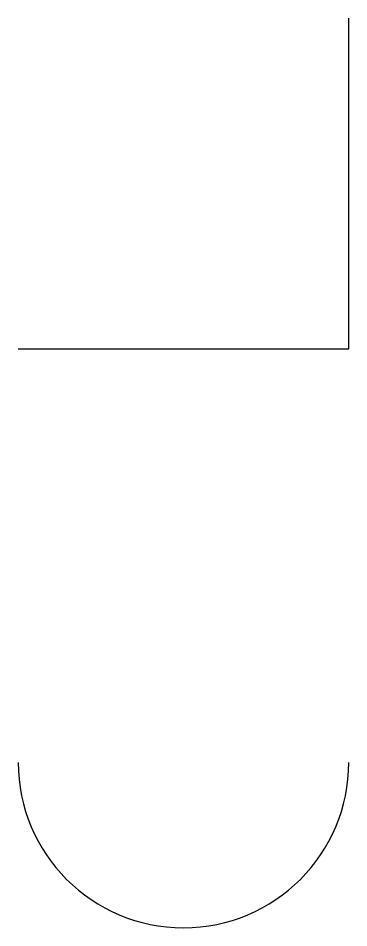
# Model space of a CAD drawing. Header units: metres. Extents: x 0 to 4, y -2 to 9.
import ezdxf

# ---------------------------------------------------------------- set-up
doc = ezdxf.new("R2010")
doc.units = ezdxf.units.M

msp = doc.modelspace()

# ---------------------------------------------------------------- linework, layer by layer
msp.add_lwpolyline([(0, 5), (4, 5), (4, 9)])
msp.add_lwpolyline([(0, 0, 1), (4, 0)], format="xyb")

doc.saveas('drawing.dxf')
